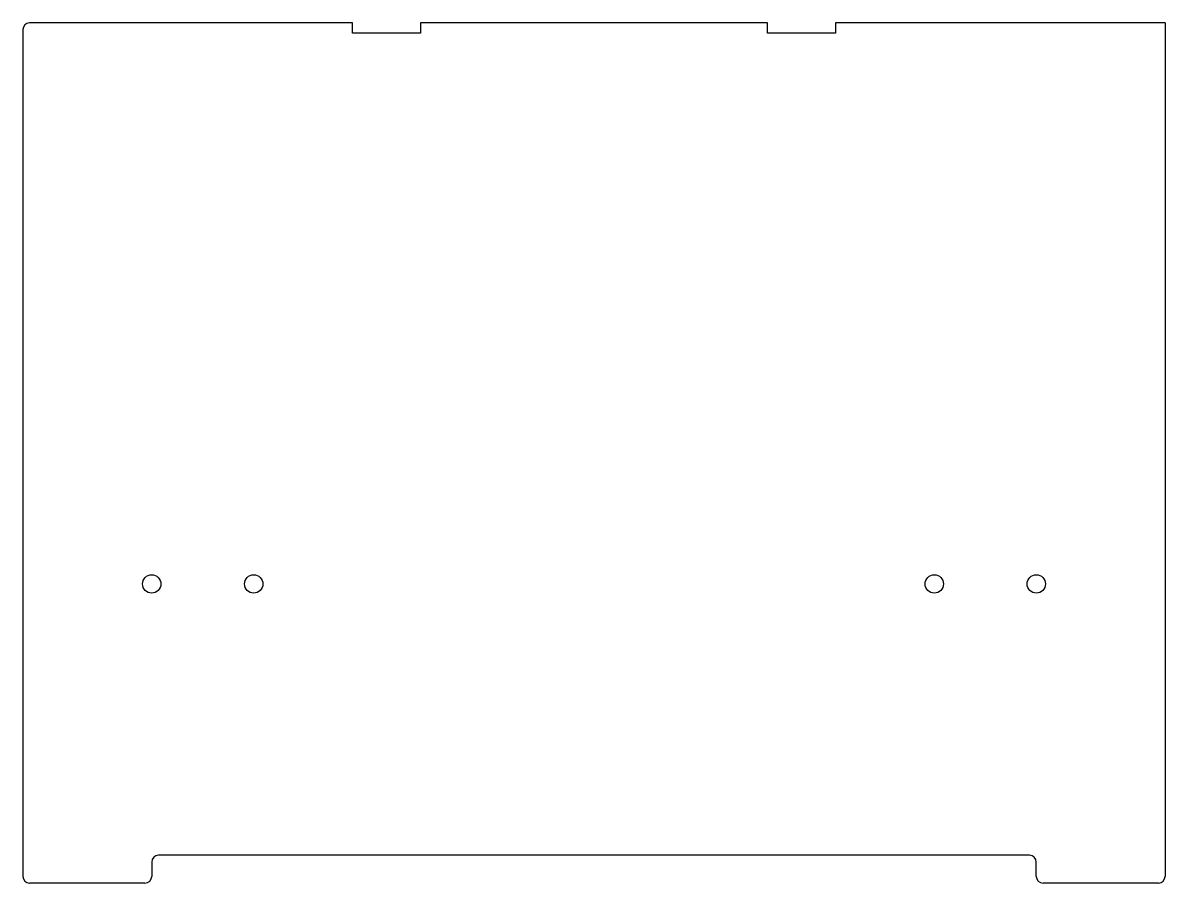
# Model space of a CAD drawing. Extents: x -168 to 168, y -78 to 175.
import ezdxf

# ---------------------------------------------------------------- set-up
doc = ezdxf.new("R2010")
doc.units = 0
doc.layers.add('Shape2DView', color=7, linetype='CONTINUOUS')

msp = doc.modelspace()

# ---------------------------------------------------------------- linework, layer by layer
at = {"layer": 'Shape2DView'}
for p, q in [((-71, 175), (-166, 175)), ((-71, 172), (-71, 175)), ((51, 175), (-51, 175)), ((-51, 175), (-51, 172)), ((51, 172), (51, 175)), ((168, 175), (71, 175)), ((71, 175), (71, 172)), ((168, 175), (168, -76)), ((-168, 173), (-168, -76)), ((-51, 172), (-71, 172)), ((71, 172), (51, 172)), ((128.1, -69.8), (-128.1, -69.8)), ((-130.1, -71.8), (-130.1, -76)), ((130.1, -76), (130.1, -71.8)), ((-132.1, -78), (-166, -78)), ((166, -78), (132.1, -78))]:
    msp.add_line(p, q, dxfattribs=at)
for centre in [(-130.1, 9.99996), (-100.1, 9.99996), (100.1, 9.99996), (130.1, 9.99996)]:
    msp.add_circle(centre, 2.7, dxfattribs=at)
for centre, start, end in [((-166, 173), 90, 180), ((-128.1, -71.8), 90, 180), ((128.1, -71.8), 0, 90), ((-166, -76), 180, -90), ((-132.1, -76), -90, 0), ((132.1, -76), 180, -90), ((166, -76), -90, 0)]:
    msp.add_arc(centre, 2, start, end, dxfattribs=at)

doc.saveas('drawing.dxf')
